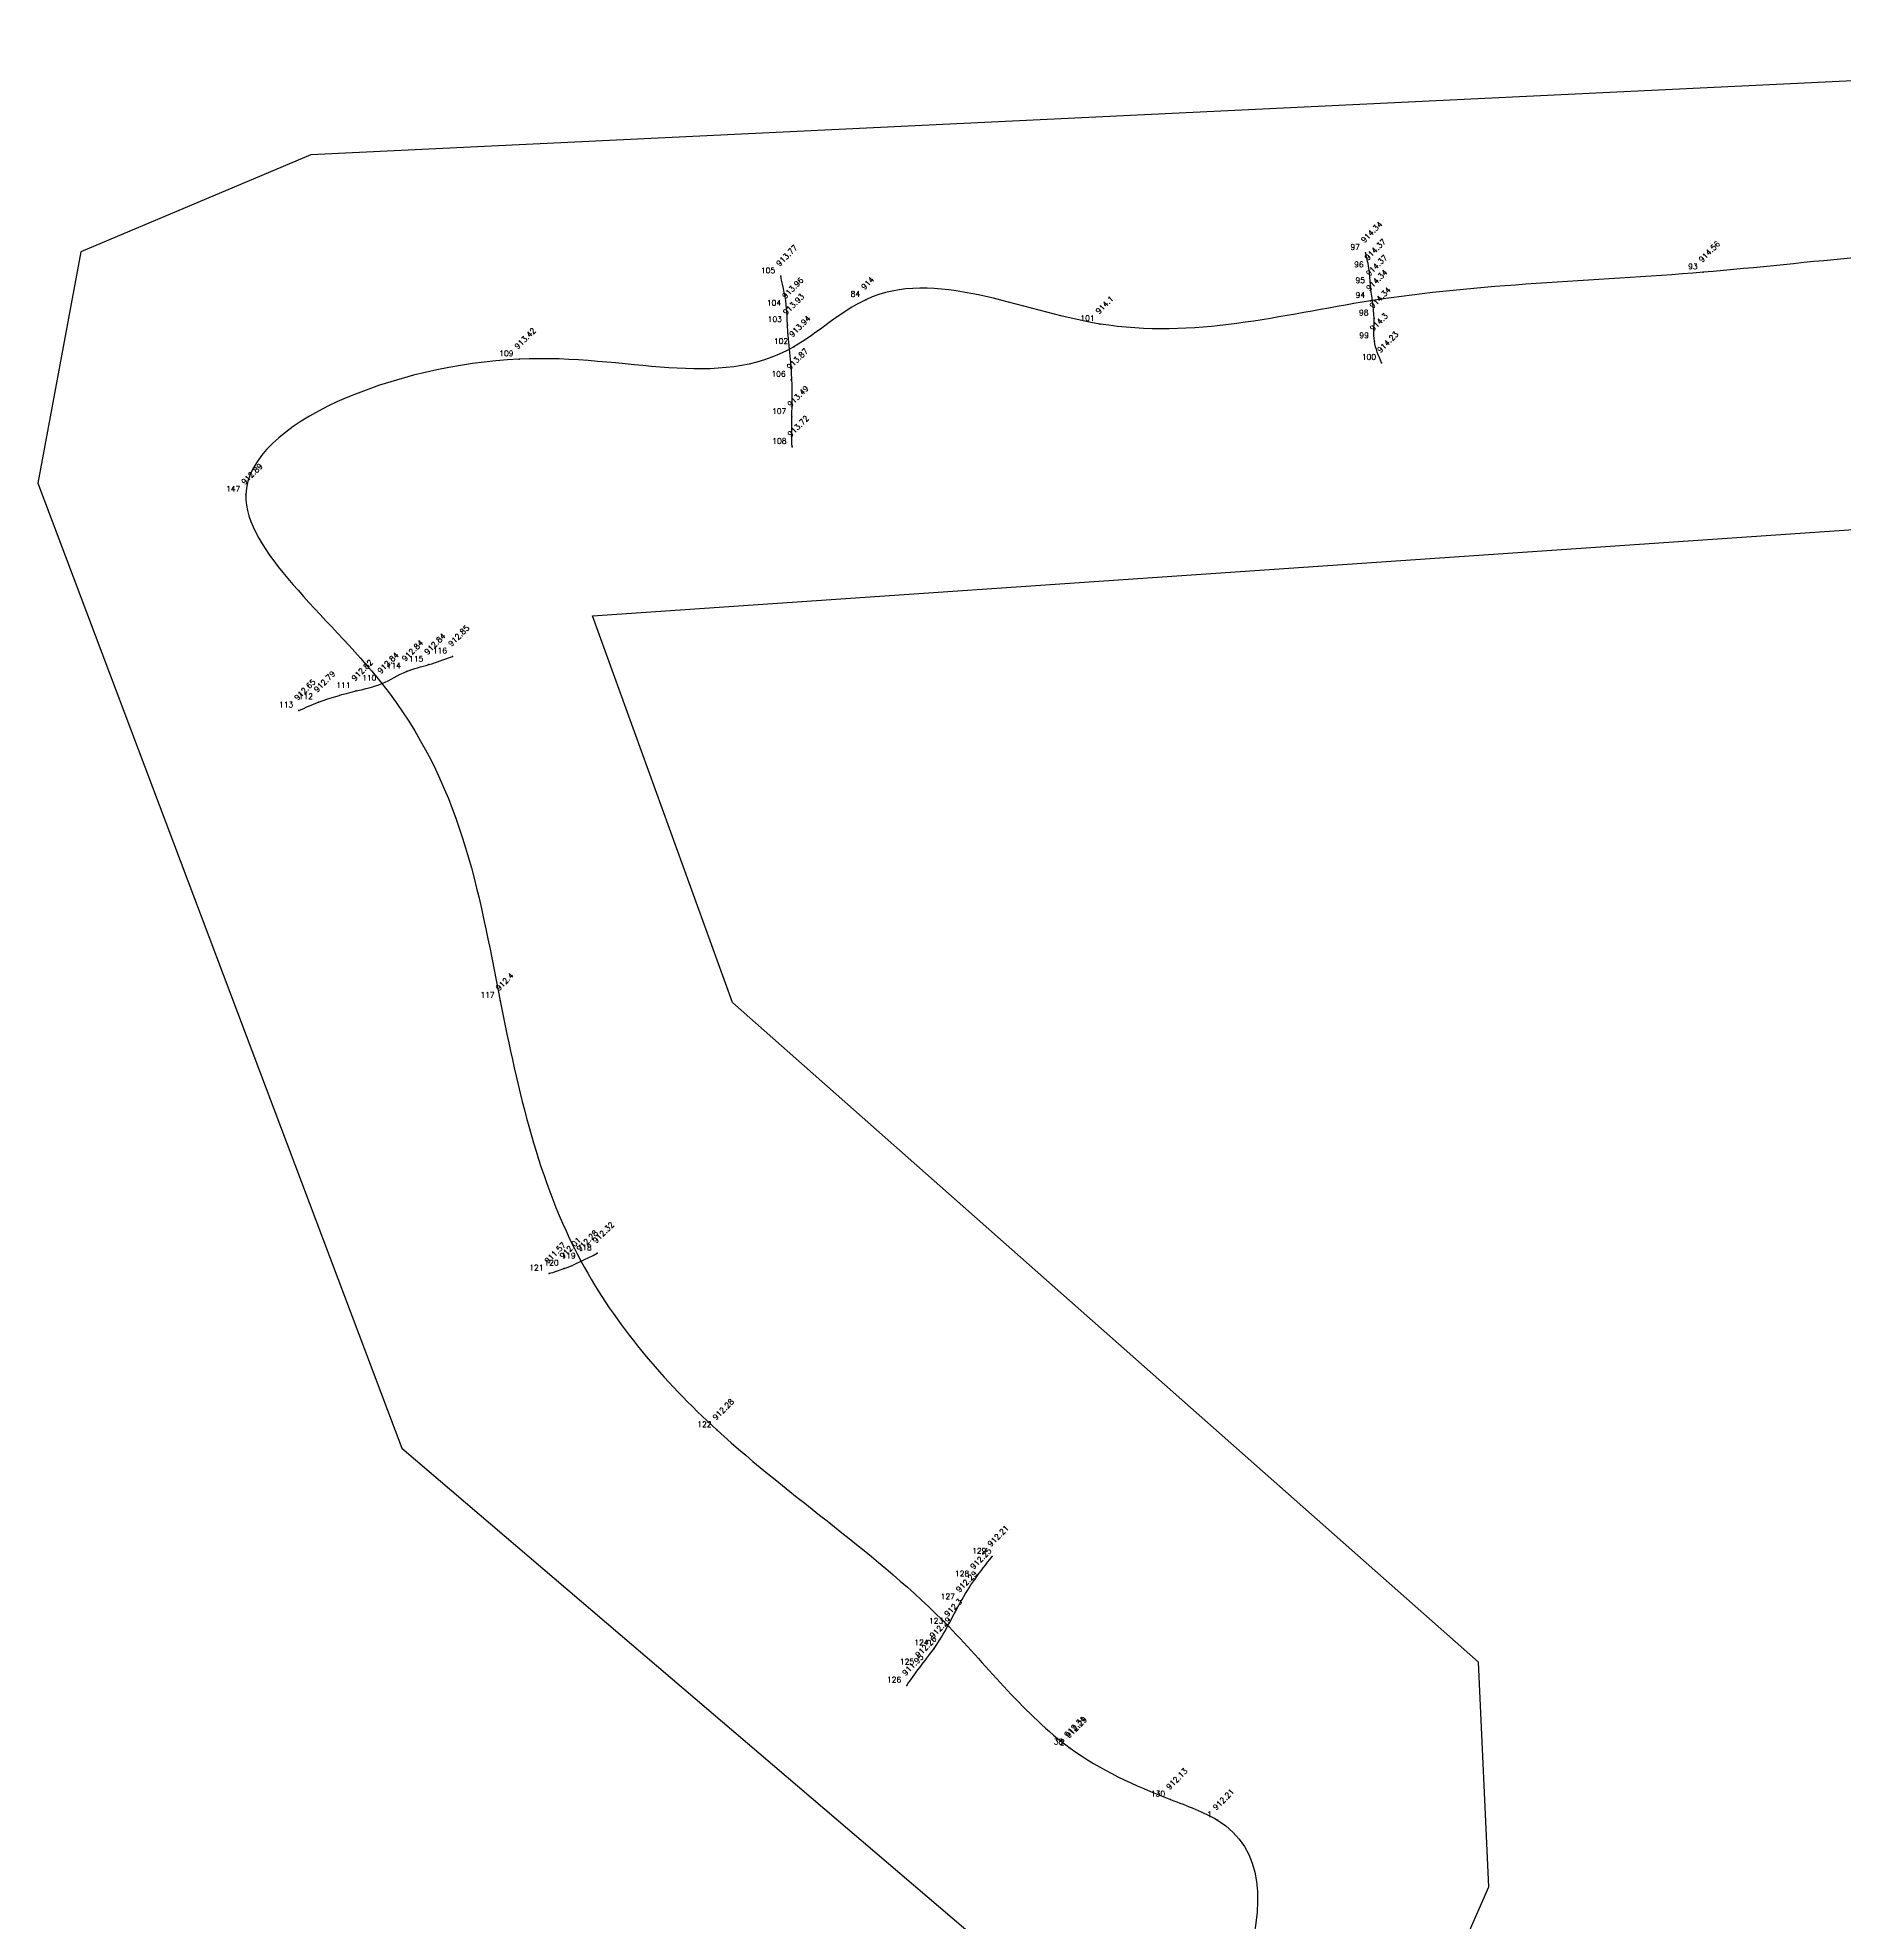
# Model space of a CAD drawing. Header units: millimetres. Extents: x 1478788 to 1486142, y 824439 to 831516.
# Drawn here: x 1478787.7 to 1478869.1, y 824531.9 to 824616.8 of the extents above; entities that cross this region are included whole.
import ezdxf
from ezdxf.enums import TextEntityAlignment as Align

# ---------------------------------------------------------------- set-up
doc = ezdxf.new("R2010")
doc.units = ezdxf.units.MM
for name, color, linetype in [('Boundary', 6, 'Continuous'), ('Points', 7, 'Continuous'), ('Points-ELV', 6, 'Continuous'), ('Points-NUM', 4, 'Continuous'), ('Points-TXT', 3, 'Continuous')]:
    doc.layers.add(name, color=color, linetype=linetype)
doc.styles.add('ROMANS', font='romans.shx')

# ---------------------------------------------------------------- blocks, each defined once
blk = doc.blocks.new('POINTS')
at = {"layer": 'Points'}
blk.add_line((0, 0), (0, 0), dxfattribs=at)
blk.add_point((0, 0), dxfattribs=at)
at = {"layer": 'Points-ELV', "style": 'ROMANS'}
blk.add_attdef('ELEV', text='', height=1, rotation=45, dxfattribs=at).set_placement((0, 0), align=Align.BOTTOM_LEFT)
at = {"layer": 'Points-NUM', "style": 'ROMANS'}
blk.add_attdef('PTNUM', text='', height=1, dxfattribs=at).set_placement((0, 0), align=Align.BOTTOM_RIGHT)
at = {"layer": 'Points-TXT', "style": 'ROMANS'}
blk.add_attdef('DESC', text='', height=1, dxfattribs=at).set_placement((0, 0), align=Align.BOTTOM_RIGHT)

msp = doc.modelspace()

# ---------------------------------------------------------------- linework, layer by layer
msp.add_line((1478806.329, 824588.898), (1478806.327, 824588.903))
for points, knots in [([(1478909.369, 824606.728, 915.787), (1478908.754, 824606.552, 915.767), (1478907.611, 824606.224, 915.725), (1478905.812, 824605.709, 915.65), (1478903.969, 824605.832, 915.613), (1478902.13, 824605.224, 915.457), (1478900.326, 824605.168, 915.489), (1478896.847, 824604.781, 915.246), (1478889.107, 824605.528, 914.877), (1478877.267, 824608.076, 914.643), (1478862.56, 824605.897, 914.584), (1478848.611, 824605.66, 914.383), (1478836.323, 824602.266, 914.067), (1478826.696, 824607.153, 914.033), (1478819.538, 824600.364, 913.915), (1478809.933, 824604.39, 913.392), (1478792.054, 824597.538, 912.781), (1478806.22, 824586.53, 912.949), (1478808.181, 824574.505, 912.321), (1478810.969, 824561.988, 912.269), (1478818.945, 824552.718, 912.293), (1478827.712, 824547.099, 912.232), (1478833.224, 824539.821, 912.422), (1478837.794, 824537.724, 912.042), (1478845.708, 824534.906, 912.518), (1478835.881, 824517.636, 909.82), (1478831.522, 824502.847, 909.485), (1478821.479, 824481.588, 908.984), (1478813.291, 824467.463, 908.888), (1478808.555, 824459.306, 908.386)], [913.793978, 913.793978, 913.793978, 913.793978, 915.721712, 917.359938, 919.375226, 921.159381, 923.110499, 924.753948, 931.679647, 946.297644, 960.775606, 975.822363, 988.056267, 998.679326, 1002.561691, 1014.961813, 1028.714073, 1039.205968, 1054.465255, 1066.770063, 1076.531463, 1090.222468, 1097.961052, 1103.04997, 1105.35195, 1121.780663, 1141.257092, 1160.378891, 1189.725488, 1189.725488, 1189.725488, 1189.725488]), ([(1478848.248, 824602.159, 914.23), (1478848.11, 824602.478, 914.256), (1478847.836, 824603.116, 914.307), (1478847.971, 824604.31, 914.347), (1478847.744, 824605.36, 914.369), (1478847.71, 824606.36, 914.376), (1478847.588, 824606.854, 914.353), (1478847.524, 824607.115, 914.34)], [0, 0, 0, 0, 1.027913, 2.052819, 3.51668, 4.236355, 5.040821, 5.040821, 5.040821, 5.040821]), ([(1478799.453, 824586.488, 912.65), (1478799.746, 824586.616, 912.705), (1478800.573, 824586.978, 912.86), (1478801.846, 824587.342, 912.801), (1478803.235, 824587.627, 912.849), (1478804.221, 824588.295, 912.839), (1478805.327, 824588.533, 912.838), (1478805.992, 824588.778, 912.846), (1478806.327, 824588.903, 912.849)], [0, 0, 0, 0, 0.970689, 2.740719, 3.951032, 5.186684, 6.239817, 7.312331, 7.312331, 7.312331, 7.312331]), ([(1478810.73, 824561.115, 911.57), (1478810.953, 824561.182, 911.732), (1478811.62, 824561.381, 912.218), (1478812.391, 824561.769, 912.28), (1478812.902, 824562.026, 912.32)], [0, 0, 0, 0, 0.840358, 2.512268, 2.512268, 2.512268, 2.512268]), ([(1478826.849, 824542.547, 911.95), (1478827.037, 824542.818, 912.077), (1478827.42, 824543.369, 912.336), (1478828.392, 824544.552, 912.257), (1478829.054, 824545.973, 912.319), (1478829.907, 824547.365, 912.245), (1478830.431, 824548.027, 912.222), (1478830.702, 824548.37, 912.209), (1478830.707, 824548.377, 912.209)], [0, 0, 0, 0, 1.048911, 2.131343, 4.521369, 5.738272, 7.024314, 7.050541, 7.050541, 7.050541, 7.050541])]:
    msp.add_open_spline(points, degree=3, knots=knots)
msp.add_spline([(1478821.679, 824598.369, 913.72), (1478821.673, 824599.716, 913.49), (1478821.673, 824601.395, 913.49), (1478821.475, 824603.858, 913.93), (1478821.437, 824604.596, 913.96), (1478821.169, 824606.055, 913.77)], degree=3)
at = {"layer": 'Boundary'}
msp.add_polyline3d([(1478808.829, 824478.512, 0), (1478800.986, 824460.494, 0), (1478803.051, 824454.534, 0), (1478810.85, 824451.095, 0), (1478816.356, 824453.387, 0), (1478825.303, 824470.238, 0), (1478853.077, 824533.471, 0), (1478852.617, 824543.6, 0), (1478818.995, 824573.336, 0), (1478812.686, 824590.76, 0), (1478915.385, 824597.779, 0), (1478918.711, 824604.198, 0), (1478916.99, 824612.681, 0), (1478909.879, 824616.808, 0), (1478799.992, 824611.535, 0), (1478789.635, 824607.162, 0), (1478787.685, 824596.73, 0), (1478804.095, 824553.248, 0), (1478830.018, 824531.124, 0), (1478808.821, 824478.508, 0)], dxfattribs=at)

# ---------------------------------------------------------------- block references
at = {"layer": 'Points', "linetype": 'Continuous'}
ref = msp.add_blockref('POINTS', (1478847.524, 824607.115, 914.34), dxfattribs=at)
ref.add_attrib('PTNUM', '97', dxfattribs={"layer": 'Points-NUM', "height": 0.25, "style": 'ROMANS'}).set_placement((1478847.274, 824607.177, 914.34), align=Align.BOTTOM_RIGHT)
ref.add_attrib('ELEV', '914.34', dxfattribs={"layer": 'Points-ELV', "height": 0.25, "rotation": 45, "style": 'ROMANS'}).set_placement((1478847.524, 824607.49, 914.34), align=Align.BOTTOM_LEFT)
ref = msp.add_blockref('POINTS', (1478821.169, 824606.055, 913.77), dxfattribs=at)
ref.add_attrib('PTNUM', '105', dxfattribs={"layer": 'Points-NUM', "height": 0.25, "style": 'ROMANS'}).set_placement((1478820.919, 824606.118, 913.77), align=Align.BOTTOM_RIGHT)
ref.add_attrib('ELEV', '913.77', dxfattribs={"layer": 'Points-ELV', "height": 0.25, "rotation": 45, "style": 'ROMANS'}).set_placement((1478821.169, 824606.43, 913.77), align=Align.BOTTOM_LEFT)
ref = msp.add_blockref('POINTS', (1478847.688, 824606.328, 914.37), dxfattribs=at)
ref.add_attrib('PTNUM', '96', dxfattribs={"layer": 'Points-NUM', "height": 0.25, "style": 'ROMANS'}).set_placement((1478847.438, 824606.39, 914.37), align=Align.BOTTOM_RIGHT)
ref.add_attrib('ELEV', '914.37', dxfattribs={"layer": 'Points-ELV', "height": 0.25, "rotation": 45, "style": 'ROMANS'}).set_placement((1478847.688, 824606.703, 914.37), align=Align.BOTTOM_LEFT)
ref = msp.add_blockref('POINTS', (1478862.743, 824606.235, 914.56), dxfattribs=at)
ref.add_attrib('PTNUM', '93', dxfattribs={"layer": 'Points-NUM', "height": 0.25, "style": 'ROMANS'}).set_placement((1478862.493, 824606.297, 914.56), align=Align.BOTTOM_RIGHT)
ref.add_attrib('ELEV', '914.56', dxfattribs={"layer": 'Points-ELV', "height": 0.25, "rotation": 45, "style": 'ROMANS'}).set_placement((1478862.743, 824606.61, 914.56), align=Align.BOTTOM_LEFT)
ref = msp.add_blockref('POINTS', (1478847.75, 824605.611, 914.37), dxfattribs=at)
ref.add_attrib('PTNUM', '95', dxfattribs={"layer": 'Points-NUM', "height": 0.25, "style": 'ROMANS'}).set_placement((1478847.5, 824605.674, 914.37), align=Align.BOTTOM_RIGHT)
ref.add_attrib('ELEV', '914.37', dxfattribs={"layer": 'Points-ELV', "height": 0.25, "rotation": 45, "style": 'ROMANS'}).set_placement((1478847.75, 824605.986, 914.37), align=Align.BOTTOM_LEFT)
ref = msp.add_blockref('POINTS', (1478821.437, 824604.596, 913.96), dxfattribs=at)
ref.add_attrib('PTNUM', '104', dxfattribs={"layer": 'Points-NUM', "height": 0.25, "style": 'ROMANS'}).set_placement((1478821.187, 824604.659, 913.96), align=Align.BOTTOM_RIGHT)
ref.add_attrib('ELEV', '913.96', dxfattribs={"layer": 'Points-ELV', "height": 0.25, "rotation": 45, "style": 'ROMANS'}).set_placement((1478821.437, 824604.971, 913.96), align=Align.BOTTOM_LEFT)
ref = msp.add_blockref('POINTS', (1478825, 824605, 914), dxfattribs=at)
ref.add_attrib('PTNUM', '84', dxfattribs={"layer": 'Points-NUM', "height": 0.25, "style": 'ROMANS'}).set_placement((1478824.75, 824605.062, 914), align=Align.BOTTOM_RIGHT)
ref.add_attrib('ELEV', '914', dxfattribs={"layer": 'Points-ELV', "height": 0.25, "rotation": 45, "style": 'ROMANS'}).set_placement((1478825, 824605.375, 914), align=Align.BOTTOM_LEFT)
ref = msp.add_blockref('POINTS', (1478847.753, 824604.948, 914.34), dxfattribs=at)
ref.add_attrib('PTNUM', '94', dxfattribs={"layer": 'Points-NUM', "height": 0.25, "style": 'ROMANS'}).set_placement((1478847.503, 824605.01, 914.34), align=Align.BOTTOM_RIGHT)
ref.add_attrib('ELEV', '914.34', dxfattribs={"layer": 'Points-ELV', "height": 0.25, "rotation": 45, "style": 'ROMANS'}).set_placement((1478847.753, 824605.323, 914.34), align=Align.BOTTOM_LEFT)
ref = msp.add_blockref('POINTS', (1478821.475, 824603.858, 913.93), dxfattribs=at)
ref.add_attrib('PTNUM', '103', dxfattribs={"layer": 'Points-NUM', "height": 0.25, "style": 'ROMANS'}).set_placement((1478821.225, 824603.921, 913.93), align=Align.BOTTOM_RIGHT)
ref.add_attrib('ELEV', '913.93', dxfattribs={"layer": 'Points-ELV', "height": 0.25, "rotation": 45, "style": 'ROMANS'}).set_placement((1478821.475, 824604.233, 913.93), align=Align.BOTTOM_LEFT)
ref = msp.add_blockref('POINTS', (1478835.566, 824603.905, 914.1), dxfattribs=at)
ref.add_attrib('PTNUM', '101', dxfattribs={"layer": 'Points-NUM', "height": 0.25, "style": 'ROMANS'}).set_placement((1478835.316, 824603.968, 914.1), align=Align.BOTTOM_RIGHT)
ref.add_attrib('ELEV', '914.1', dxfattribs={"layer": 'Points-ELV', "height": 0.25, "rotation": 45, "style": 'ROMANS'}).set_placement((1478835.566, 824604.28, 914.1), align=Align.BOTTOM_LEFT)
ref = msp.add_blockref('POINTS', (1478847.908, 824604.156, 914.34), dxfattribs=at)
ref.add_attrib('PTNUM', '98', dxfattribs={"layer": 'Points-NUM', "height": 0.25, "style": 'ROMANS'}).set_placement((1478847.658, 824604.218, 914.34), align=Align.BOTTOM_RIGHT)
ref.add_attrib('ELEV', '914.34', dxfattribs={"layer": 'Points-ELV', "height": 0.25, "rotation": 45, "style": 'ROMANS'}).set_placement((1478847.908, 824604.531, 914.34), align=Align.BOTTOM_LEFT)
ref = msp.add_blockref('POINTS', (1478821.754, 824602.871, 913.94), dxfattribs=at)
ref.add_attrib('PTNUM', '102', dxfattribs={"layer": 'Points-NUM', "height": 0.25, "style": 'ROMANS'}).set_placement((1478821.504, 824602.934, 913.94), align=Align.BOTTOM_RIGHT)
ref.add_attrib('ELEV', '913.94', dxfattribs={"layer": 'Points-ELV', "height": 0.25, "rotation": 45, "style": 'ROMANS'}).set_placement((1478821.754, 824603.246, 913.94), align=Align.BOTTOM_LEFT)
ref = msp.add_blockref('POINTS', (1478847.924, 824603.132, 914.3), dxfattribs=at)
ref.add_attrib('PTNUM', '99', dxfattribs={"layer": 'Points-NUM', "height": 0.25, "style": 'ROMANS'}).set_placement((1478847.674, 824603.194, 914.3), align=Align.BOTTOM_RIGHT)
ref.add_attrib('ELEV', '914.3', dxfattribs={"layer": 'Points-ELV', "height": 0.25, "rotation": 45, "style": 'ROMANS'}).set_placement((1478847.924, 824603.507, 914.3), align=Align.BOTTOM_LEFT)
ref = msp.add_blockref('POINTS', (1478809.377, 824602.321, 913.42), dxfattribs=at)
ref.add_attrib('PTNUM', '109', dxfattribs={"layer": 'Points-NUM', "height": 0.25, "style": 'ROMANS'}).set_placement((1478809.127, 824602.383, 913.42), align=Align.BOTTOM_RIGHT)
ref.add_attrib('ELEV', '913.42', dxfattribs={"layer": 'Points-ELV', "height": 0.25, "rotation": 45, "style": 'ROMANS'}).set_placement((1478809.377, 824602.696, 913.42), align=Align.BOTTOM_LEFT)
ref = msp.add_blockref('POINTS', (1478848.248, 824602.159, 914.23), dxfattribs=at)
ref.add_attrib('PTNUM', '100', dxfattribs={"layer": 'Points-NUM', "height": 0.25, "style": 'ROMANS'}).set_placement((1478847.998, 824602.221, 914.23), align=Align.BOTTOM_RIGHT)
ref.add_attrib('ELEV', '914.23', dxfattribs={"layer": 'Points-ELV', "height": 0.25, "rotation": 45, "style": 'ROMANS'}).set_placement((1478848.248, 824602.534, 914.23), align=Align.BOTTOM_LEFT)
ref = msp.add_blockref('POINTS', (1478821.644, 824601.395, 913.87), dxfattribs=at)
ref.add_attrib('PTNUM', '106', dxfattribs={"layer": 'Points-NUM', "height": 0.25, "style": 'ROMANS'}).set_placement((1478821.394, 824601.458, 913.87), align=Align.BOTTOM_RIGHT)
ref.add_attrib('ELEV', '913.87', dxfattribs={"layer": 'Points-ELV', "height": 0.25, "rotation": 45, "style": 'ROMANS'}).set_placement((1478821.644, 824601.77, 913.87), align=Align.BOTTOM_LEFT)
ref = msp.add_blockref('POINTS', (1478821.673, 824599.716, 913.49), dxfattribs=at)
ref.add_attrib('PTNUM', '107', dxfattribs={"layer": 'Points-NUM', "height": 0.25, "style": 'ROMANS'}).set_placement((1478821.423, 824599.779, 913.49), align=Align.BOTTOM_RIGHT)
ref.add_attrib('ELEV', '913.49', dxfattribs={"layer": 'Points-ELV', "height": 0.25, "rotation": 45, "style": 'ROMANS'}).set_placement((1478821.673, 824600.091, 913.49), align=Align.BOTTOM_LEFT)
ref = msp.add_blockref('POINTS', (1478821.679, 824598.369, 913.72), dxfattribs=at)
ref.add_attrib('PTNUM', '108', dxfattribs={"layer": 'Points-NUM', "height": 0.25, "style": 'ROMANS'}).set_placement((1478821.429, 824598.431, 913.72), align=Align.BOTTOM_RIGHT)
ref.add_attrib('ELEV', '913.72', dxfattribs={"layer": 'Points-ELV', "height": 0.25, "rotation": 45, "style": 'ROMANS'}).set_placement((1478821.679, 824598.744, 913.72), align=Align.BOTTOM_LEFT)
ref = msp.add_blockref('POINTS', (1478797.067, 824596.213, 912.89), dxfattribs=at)
ref.add_attrib('PTNUM', '147', dxfattribs={"layer": 'Points-NUM', "height": 0.25, "style": 'ROMANS'}).set_placement((1478796.817, 824596.275, 912.89), align=Align.BOTTOM_RIGHT)
ref.add_attrib('ELEV', '912.89', dxfattribs={"layer": 'Points-ELV', "height": 0.25, "rotation": 45, "style": 'ROMANS'}).set_placement((1478797.067, 824596.588, 912.89), align=Align.BOTTOM_LEFT)
ref = msp.add_blockref('POINTS', (1478804.304, 824588.25, 912.84), dxfattribs=at)
ref.add_attrib('PTNUM', '114', dxfattribs={"layer": 'Points-NUM', "height": 0.25, "style": 'ROMANS'}).set_placement((1478804.054, 824588.312, 912.84), align=Align.BOTTOM_RIGHT)
ref.add_attrib('ELEV', '912.84', dxfattribs={"layer": 'Points-ELV', "height": 0.25, "rotation": 45, "style": 'ROMANS'}).set_placement((1478804.304, 824588.625, 912.84), align=Align.BOTTOM_LEFT)
ref = msp.add_blockref('POINTS', (1478805.312, 824588.555, 912.84), dxfattribs=at)
ref.add_attrib('PTNUM', '115', dxfattribs={"layer": 'Points-NUM', "height": 0.25, "style": 'ROMANS'}).set_placement((1478805.062, 824588.618, 912.84), align=Align.BOTTOM_RIGHT)
ref.add_attrib('ELEV', '912.84', dxfattribs={"layer": 'Points-ELV', "height": 0.25, "rotation": 45, "style": 'ROMANS'}).set_placement((1478805.312, 824588.93, 912.84), align=Align.BOTTOM_LEFT)
ref = msp.add_blockref('POINTS', (1478806.383, 824588.924, 912.85), dxfattribs=at)
ref.add_attrib('PTNUM', '116', dxfattribs={"layer": 'Points-NUM', "height": 0.25, "style": 'ROMANS'}).set_placement((1478806.133, 824588.986, 912.85), align=Align.BOTTOM_RIGHT)
ref.add_attrib('ELEV', '912.85', dxfattribs={"layer": 'Points-ELV', "height": 0.25, "rotation": 45, "style": 'ROMANS'}).set_placement((1478806.383, 824589.299, 912.85), align=Align.BOTTOM_LEFT)
ref = msp.add_blockref('POINTS', (1478802.034, 824587.368, 912.82), dxfattribs=at)
ref.add_attrib('PTNUM', '111', dxfattribs={"layer": 'Points-NUM', "height": 0.25, "style": 'ROMANS'}).set_placement((1478801.784, 824587.431, 912.82), align=Align.BOTTOM_RIGHT)
ref.add_attrib('ELEV', '912.82', dxfattribs={"layer": 'Points-ELV', "height": 0.25, "rotation": 45, "style": 'ROMANS'}).set_placement((1478802.034, 824587.743, 912.82), align=Align.BOTTOM_LEFT)
ref = msp.add_blockref('POINTS', (1478803.198, 824587.699, 912.84), dxfattribs=at)
ref.add_attrib('PTNUM', '110', dxfattribs={"layer": 'Points-NUM', "height": 0.25, "style": 'ROMANS'}).set_placement((1478802.948, 824587.762, 912.84), align=Align.BOTTOM_RIGHT)
ref.add_attrib('ELEV', '912.84', dxfattribs={"layer": 'Points-ELV', "height": 0.25, "rotation": 45, "style": 'ROMANS'}).set_placement((1478803.198, 824588.074, 912.84), align=Align.BOTTOM_LEFT)
ref = msp.add_blockref('POINTS', (1478800.339, 824586.859, 912.79), dxfattribs=at)
ref.add_attrib('PTNUM', '112', dxfattribs={"layer": 'Points-NUM', "height": 0.25, "style": 'ROMANS'}).set_placement((1478800.089, 824586.922, 912.79), align=Align.BOTTOM_RIGHT)
ref.add_attrib('ELEV', '912.79', dxfattribs={"layer": 'Points-ELV', "height": 0.25, "rotation": 45, "style": 'ROMANS'}).set_placement((1478800.339, 824587.234, 912.79), align=Align.BOTTOM_LEFT)
ref = msp.add_blockref('POINTS', (1478799.453, 824586.488, 912.65), dxfattribs=at)
ref.add_attrib('PTNUM', '113', dxfattribs={"layer": 'Points-NUM', "height": 0.25, "style": 'ROMANS'}).set_placement((1478799.203, 824586.551, 912.65), align=Align.BOTTOM_RIGHT)
ref.add_attrib('ELEV', '912.65', dxfattribs={"layer": 'Points-ELV', "height": 0.25, "rotation": 45, "style": 'ROMANS'}).set_placement((1478799.453, 824586.863, 912.65), align=Align.BOTTOM_LEFT)
ref = msp.add_blockref('POINTS', (1478808.529, 824573.408, 912.4), dxfattribs=at)
ref.add_attrib('PTNUM', '117', dxfattribs={"layer": 'Points-NUM', "height": 0.25, "style": 'ROMANS'}).set_placement((1478808.279, 824573.471, 912.4), align=Align.BOTTOM_RIGHT)
ref.add_attrib('ELEV', '912.4', dxfattribs={"layer": 'Points-ELV', "height": 0.25, "rotation": 45, "style": 'ROMANS'}).set_placement((1478808.529, 824573.783, 912.4), align=Align.BOTTOM_LEFT)
ref = msp.add_blockref('POINTS', (1478812.902, 824562.026, 912.32), dxfattribs=at)
ref.add_attrib('PTNUM', '118', dxfattribs={"layer": 'Points-NUM', "height": 0.25, "style": 'ROMANS'}).set_placement((1478812.652, 824562.088, 912.32), align=Align.BOTTOM_RIGHT)
ref.add_attrib('ELEV', '912.32', dxfattribs={"layer": 'Points-ELV', "height": 0.25, "rotation": 45, "style": 'ROMANS'}).set_placement((1478812.902, 824562.401, 912.32), align=Align.BOTTOM_LEFT)
ref = msp.add_blockref('POINTS', (1478810.73, 824561.115, 911.57), dxfattribs=at)
ref.add_attrib('PTNUM', '121', dxfattribs={"layer": 'Points-NUM', "height": 0.25, "style": 'ROMANS'}).set_placement((1478810.48, 824561.177, 911.57), align=Align.BOTTOM_RIGHT)
ref.add_attrib('ELEV', '911.57', dxfattribs={"layer": 'Points-ELV', "height": 0.25, "rotation": 45, "style": 'ROMANS'}).set_placement((1478810.73, 824561.49, 911.57), align=Align.BOTTOM_LEFT)
ref = msp.add_blockref('POINTS', (1478811.411, 824561.336, 912.01), dxfattribs=at)
ref.add_attrib('PTNUM', '120', dxfattribs={"layer": 'Points-NUM', "height": 0.25, "style": 'ROMANS'}).set_placement((1478811.161, 824561.399, 912.01), align=Align.BOTTOM_RIGHT)
ref.add_attrib('ELEV', '912.01', dxfattribs={"layer": 'Points-ELV', "height": 0.25, "rotation": 45, "style": 'ROMANS'}).set_placement((1478811.411, 824561.711, 912.01), align=Align.BOTTOM_LEFT)
ref = msp.add_blockref('POINTS', (1478812.177, 824561.657, 912.28), dxfattribs=at)
ref.add_attrib('PTNUM', '119', dxfattribs={"layer": 'Points-NUM', "height": 0.25, "style": 'ROMANS'}).set_placement((1478811.927, 824561.72, 912.28), align=Align.BOTTOM_RIGHT)
ref.add_attrib('ELEV', '912.28', dxfattribs={"layer": 'Points-ELV', "height": 0.25, "rotation": 45, "style": 'ROMANS'}).set_placement((1478812.177, 824562.032, 912.28), align=Align.BOTTOM_LEFT)
ref = msp.add_blockref('POINTS', (1478818.304, 824554.058, 912.28), dxfattribs=at)
ref.add_attrib('PTNUM', '122', dxfattribs={"layer": 'Points-NUM', "height": 0.25, "style": 'ROMANS'}).set_placement((1478818.054, 824554.12, 912.28), align=Align.BOTTOM_RIGHT)
ref.add_attrib('ELEV', '912.28', dxfattribs={"layer": 'Points-ELV', "height": 0.25, "rotation": 45, "style": 'ROMANS'}).set_placement((1478818.304, 824554.433, 912.28), align=Align.BOTTOM_LEFT)
ref = msp.add_blockref('POINTS', (1478830.691, 824548.356, 912.21), dxfattribs=at)
ref.add_attrib('PTNUM', '129', dxfattribs={"layer": 'Points-NUM', "height": 0.25, "style": 'ROMANS'}).set_placement((1478830.441, 824548.419, 912.21), align=Align.BOTTOM_RIGHT)
ref.add_attrib('ELEV', '912.21', dxfattribs={"layer": 'Points-ELV', "height": 0.25, "rotation": 45, "style": 'ROMANS'}).set_placement((1478830.691, 824548.731, 912.21), align=Align.BOTTOM_LEFT)
ref = msp.add_blockref('POINTS', (1478829.914, 824547.332, 912.25), dxfattribs=at)
ref.add_attrib('PTNUM', '128', dxfattribs={"layer": 'Points-NUM', "height": 0.25, "style": 'ROMANS'}).set_placement((1478829.664, 824547.395, 912.25), align=Align.BOTTOM_RIGHT)
ref.add_attrib('ELEV', '912.25', dxfattribs={"layer": 'Points-ELV', "height": 0.25, "rotation": 45, "style": 'ROMANS'}).set_placement((1478829.914, 824547.707, 912.25), align=Align.BOTTOM_LEFT)
ref = msp.add_blockref('POINTS', (1478829.272, 824546.299, 912.29), dxfattribs=at)
ref.add_attrib('PTNUM', '127', dxfattribs={"layer": 'Points-NUM', "height": 0.25, "style": 'ROMANS'}).set_placement((1478829.022, 824546.361, 912.29), align=Align.BOTTOM_RIGHT)
ref.add_attrib('ELEV', '912.29', dxfattribs={"layer": 'Points-ELV', "height": 0.25, "rotation": 45, "style": 'ROMANS'}).set_placement((1478829.272, 824546.674, 912.29), align=Align.BOTTOM_LEFT)
ref = msp.add_blockref('POINTS', (1478828.745, 824545.202, 912.3), dxfattribs=at)
ref.add_attrib('PTNUM', '123', dxfattribs={"layer": 'Points-NUM', "height": 0.25, "style": 'ROMANS'}).set_placement((1478828.495, 824545.265, 912.3), align=Align.BOTTOM_RIGHT)
ref.add_attrib('ELEV', '912.3', dxfattribs={"layer": 'Points-ELV', "height": 0.25, "rotation": 45, "style": 'ROMANS'}).set_placement((1478828.745, 824545.577, 912.3), align=Align.BOTTOM_LEFT)
ref = msp.add_blockref('POINTS', (1478828.086, 824544.224, 912.29), dxfattribs=at)
ref.add_attrib('PTNUM', '124', dxfattribs={"layer": 'Points-NUM', "height": 0.25, "style": 'ROMANS'}).set_placement((1478827.836, 824544.287, 912.29), align=Align.BOTTOM_RIGHT)
ref.add_attrib('ELEV', '912.29', dxfattribs={"layer": 'Points-ELV', "height": 0.25, "rotation": 45, "style": 'ROMANS'}).set_placement((1478828.086, 824544.599, 912.29), align=Align.BOTTOM_LEFT)
ref = msp.add_blockref('POINTS', (1478827.432, 824543.362, 912.26), dxfattribs=at)
ref.add_attrib('PTNUM', '125', dxfattribs={"layer": 'Points-NUM', "height": 0.25, "style": 'ROMANS'}).set_placement((1478827.182, 824543.424, 912.26), align=Align.BOTTOM_RIGHT)
ref.add_attrib('ELEV', '912.26', dxfattribs={"layer": 'Points-ELV', "height": 0.25, "rotation": 45, "style": 'ROMANS'}).set_placement((1478827.432, 824543.737, 912.26), align=Align.BOTTOM_LEFT)
ref = msp.add_blockref('POINTS', (1478826.849, 824542.547, 911.95), dxfattribs=at)
ref.add_attrib('PTNUM', '126', dxfattribs={"layer": 'Points-NUM', "height": 0.25, "style": 'ROMANS'}).set_placement((1478826.599, 824542.61, 911.95), align=Align.BOTTOM_RIGHT)
ref.add_attrib('ELEV', '911.95', dxfattribs={"layer": 'Points-ELV', "height": 0.25, "rotation": 45, "style": 'ROMANS'}).set_placement((1478826.849, 824542.922, 911.95), align=Align.BOTTOM_LEFT)
ref = msp.add_blockref('POINTS', (1478834.152, 824539.759, 912.31), dxfattribs=at)
ref.add_attrib('PTNUM', '38', dxfattribs={"layer": 'Points-NUM', "height": 0.25, "style": 'ROMANS'}).set_placement((1478833.902, 824539.821, 912.31), align=Align.BOTTOM_RIGHT)
ref.add_attrib('ELEV', '912.31', dxfattribs={"layer": 'Points-ELV', "height": 0.25, "rotation": 45, "style": 'ROMANS'}).set_placement((1478834.152, 824540.134, 912.31), align=Align.BOTTOM_LEFT)
ref = msp.add_blockref('POINTS', (1478834.215, 824539.728, 912.29), dxfattribs=at)
ref.add_attrib('PTNUM', '2', dxfattribs={"layer": 'Points-NUM', "height": 0.25, "style": 'ROMANS'}).set_placement((1478833.965, 824539.791, 912.29), align=Align.BOTTOM_RIGHT)
ref.add_attrib('ELEV', '912.29', dxfattribs={"layer": 'Points-ELV', "height": 0.25, "rotation": 45, "style": 'ROMANS'}).set_placement((1478834.215, 824540.103, 912.29), align=Align.BOTTOM_LEFT)
ref = msp.add_blockref('POINTS', (1478838.742, 824537.409, 912.13), dxfattribs=at)
ref.add_attrib('PTNUM', '130', dxfattribs={"layer": 'Points-NUM', "height": 0.25, "style": 'ROMANS'}).set_placement((1478838.492, 824537.471, 912.13), align=Align.BOTTOM_RIGHT)
ref.add_attrib('ELEV', '912.13', dxfattribs={"layer": 'Points-ELV', "height": 0.25, "rotation": 45, "style": 'ROMANS'}).set_placement((1478838.742, 824537.784, 912.13), align=Align.BOTTOM_LEFT)
ref = msp.add_blockref('POINTS', (1478840.848, 824536.483, 912.21), dxfattribs=at)
ref.add_attrib('PTNUM', '1', dxfattribs={"layer": 'Points-NUM', "height": 0.25, "style": 'ROMANS'}).set_placement((1478840.598, 824536.546, 912.21), align=Align.BOTTOM_RIGHT)
ref.add_attrib('ELEV', '912.21', dxfattribs={"layer": 'Points-ELV', "height": 0.25, "rotation": 45, "style": 'ROMANS'}).set_placement((1478840.848, 824536.858, 912.21), align=Align.BOTTOM_LEFT)

doc.saveas('drawing.dxf')
